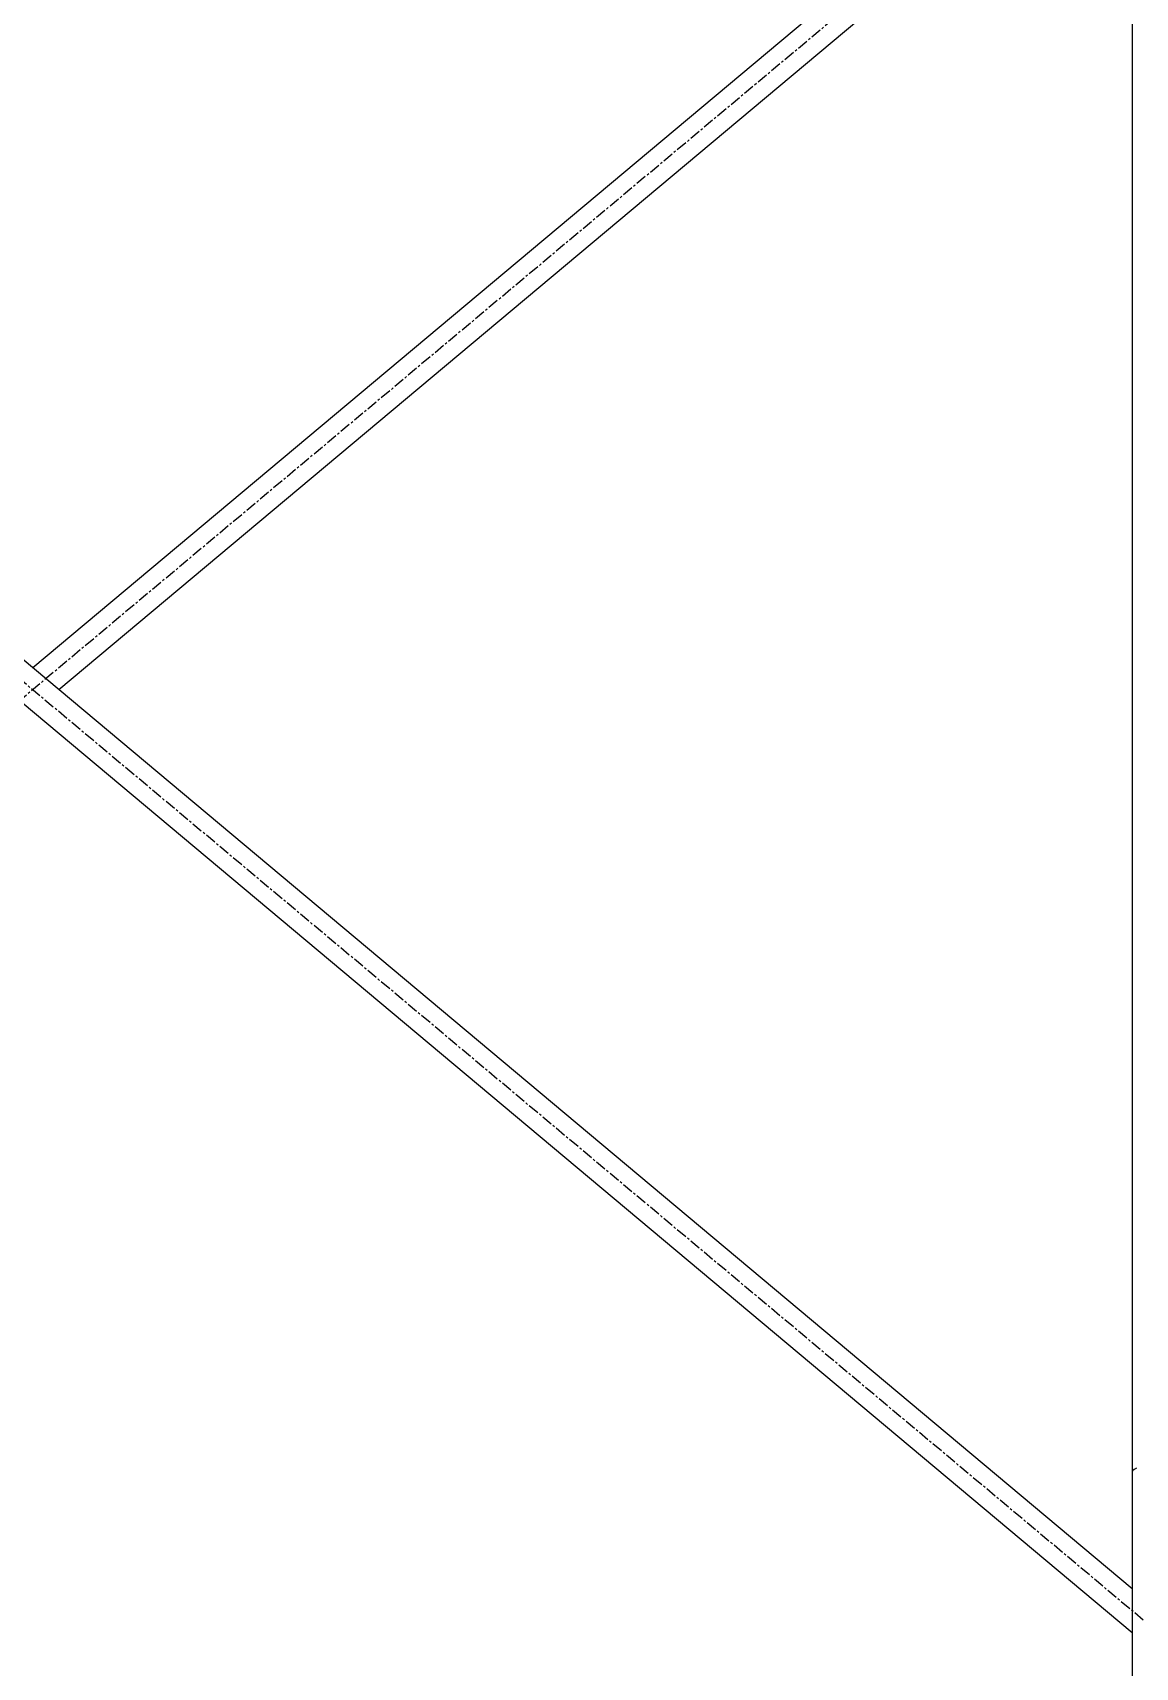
# Model space of a CAD drawing. Header units: millimetres. Extents: x 5143 to 30813, y 232 to 21408.
# Drawn here: x 10968 to 11766, y 14213 to 15396 of the extents above; entities that cross this region are included whole.
import ezdxf

# ---------------------------------------------------------------- set-up
doc = ezdxf.new("R2010")
doc.units = ezdxf.units.MM
doc.header["$LTSCALE"] = 0.25
doc.linetypes.add('CENTER', pattern=[50.8, 31.75, -6.35, 6.35, -6.35])
doc.linetypes.add('XKITLINE00', pattern=[0])

msp = doc.modelspace()

# ---------------------------------------------------------------- linework, layer by layer
at = {"color": 8, "linetype": 'CENTER'}
for p, q in [((11840, 15650.3), (10096.4, 14190.3)), ((11840, 14190.3), (10096.4, 15650.3))]:
    msp.add_line(p, q, dxfattribs=at)
at = {"color": 8, "linetype": 'XKITLINE00'}
for p, q in [((11763.8, 14238.2), (10108.2, 15624.5)), ((11763.8, 14270), (10139.6, 15630)), ((11763.8, 15602.4), (10968.2, 14936.2)), ((11763.8, 15583.9), (11763.8, 14354.3)), ((11763.8, 15570.6), (10987.2, 14920.3)), ((11765.3, 14356.2), (11764.2, 14355.3)), ((11765.3, 14356.2), (11764.2, 14355.3)), ((11767.1, 14357.1), (11765.3, 14356.2)), ((11764.2, 14355.3), (11763.8, 14354.3)), ((11764.2, 14355.3), (11763.8, 14354.3)), ((11763.8, 14354.3), (11763.8, 12689.5))]:
    msp.add_line(p, q, dxfattribs=at)

doc.saveas('drawing.dxf')
